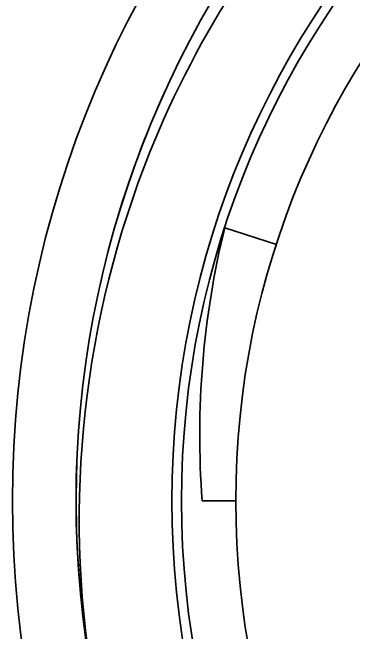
# Model space of a CAD drawing. Extents: x 23 to 417, y 3 to 294.
# Drawn here: x 357.6 to 361.13, y 97.07 to 103.49 of the extents above; entities that cross this region are included whole.
import ezdxf

# ---------------------------------------------------------------- set-up
doc = ezdxf.new("R2010")
doc.units = 0
doc.layers.get('0').update_dxf_attribs({"lineweight": 13})

msp = doc.modelspace()

# ---------------------------------------------------------------- linework, layer by layer
at = {"color": 7, "lineweight": 35, "ltscale": 0.014034}
msp.add_line((359.7938, 101.2614), (360.3276, 101.088), dxfattribs=at)
at = {"color": 7, "lineweight": 35, "ltscale": 0.008678}
msp.add_line((359.5603, 98.435), (359.9074, 98.435), dxfattribs=at)
at = {"color": 7, "lineweight": 35}
for radius in [10.8966, 9.2456, 9.1465, 9.1465, 8.5852]:
    msp.add_circle((368.4926, 98.435), radius, dxfattribs=at)
for centre, radius, start, end in [((368.4926, 98.435), 10.2362, 24.09031, 280.44058), ((368.4926, 98.435), 10.2362, 155.39815, 163.98151), ((368.5692, 99.1141), 9.0344, 166.24998, 184.31086), ((368.4926, 98.435), 10.2362, 177.92408, 186.4543)]:
    msp.add_arc(centre, radius, start, end, dxfattribs=at)
msp.add_open_spline([(358.4259, 96.58), (358.1183, 98.413), (358.4798, 101.6902), (360.984, 105.5244), (364.2973, 107.7923), (368.2068, 108.6129), (371.5941, 107.9727), (373.4241, 106.963), (374.056, 106.5117)], degree=3, knots=[0, 0, 0, 0, 4.288877, 7.335284, 10.366563, 13.381184, 16.378429, 18.171021, 18.171021, 18.171021, 18.171021], dxfattribs=at)

doc.saveas('drawing.dxf')
